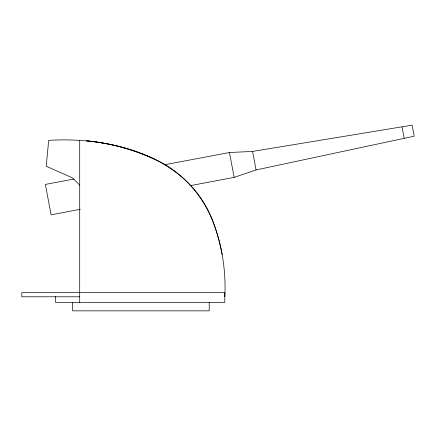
<?xml version="1.0" encoding="UTF-8"?>
<svg xmlns="http://www.w3.org/2000/svg" width="436" height="436" viewBox="0 0 436 436"><rect width="100%" height="100%" fill="white"/><g stroke="black" fill="none" stroke-linecap="round" stroke-linejoin="round"><path stroke-width="0.65" d="M190.063 185.703L234.154 177.376L256.063 169.942L414.2 136.201L412.113 125.154L252.569 151.434L229.456 152.513L164.655 164.754M74.055 179.016L45.366 184.433L51.11 214.823L80.333 209.302M79.712 296.791L21.8 296.791L21.8 292.578L224.813 292.578L224.813 302.415L55.568 302.415L55.568 296.513M222.137 254.624L221.096 249.223A182.09 182.09 0 0 0 214.697 226.328C192.549 157.658 113.589 136.31 48.69 140.376L46.189 166.258L72.3 177.763L79.712 185.06M402.03 127.056L404.118 138.108M252.569 151.434L256.063 169.942M229.456 152.513L234.154 177.376M209.209 302.415L209.209 310.846L72.578 310.846L72.578 302.415M79.712 140.436L79.712 302.415M224.813 296.791A170.988 157.445 -90 0 0 214.692 226.328A118.554 109.169 -90 0 0 155.292 159.456A247.741 228.126 -90 0 0 86.639 140.812A247.741 228.126 90 0 1 155.292 159.456"/></g></svg>
